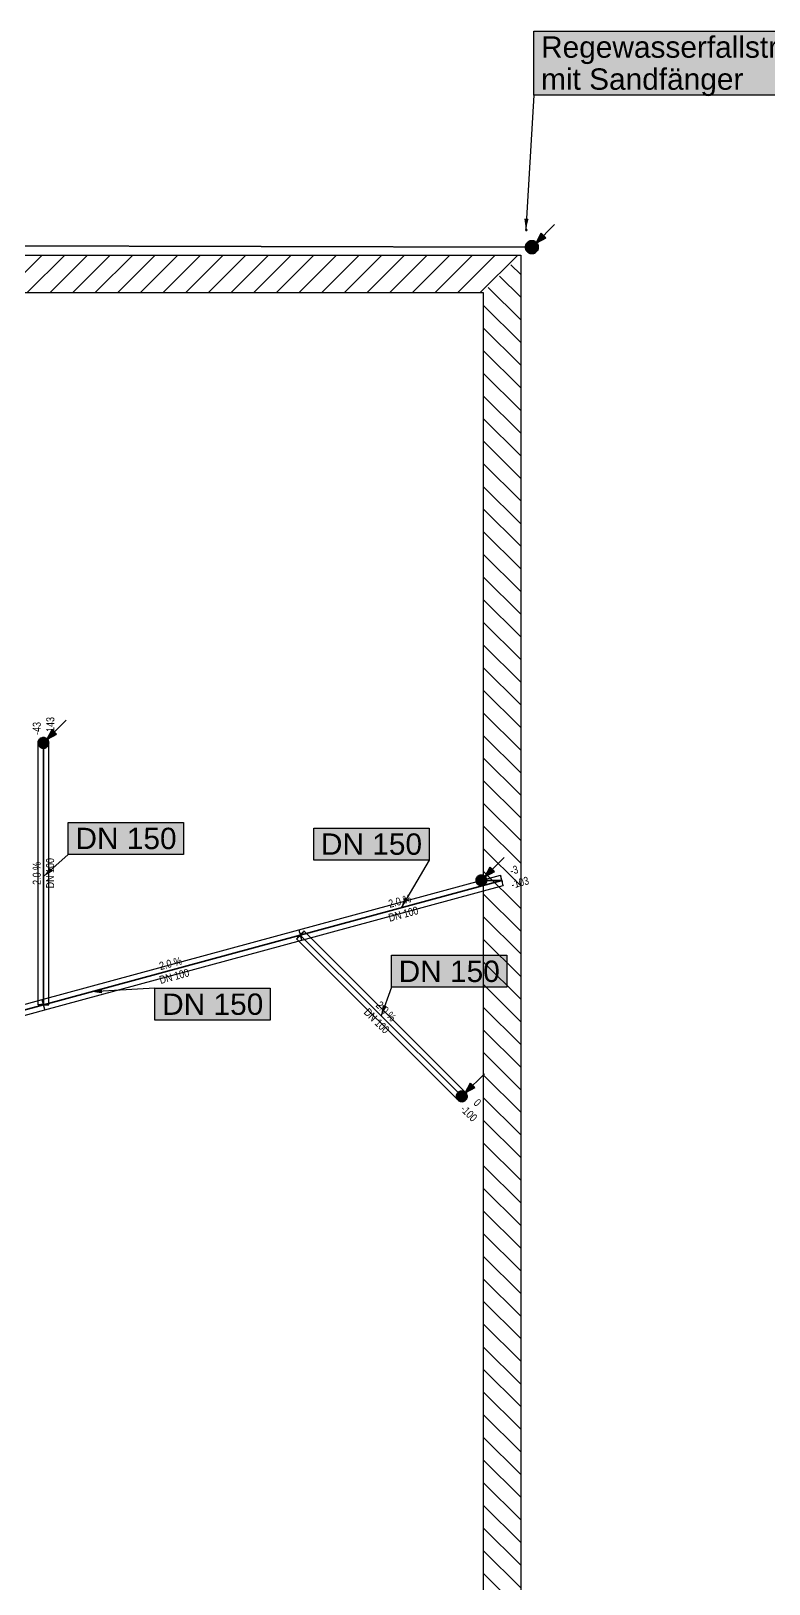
# Model space of a CAD drawing. Extents: x 1 to 1003, y -25 to 594.
# Drawn here: x 707.1 to 776.2, y 222.1 to 367.6 of the extents above; entities that cross this region are included whole.
import ezdxf

# ---------------------------------------------------------------- set-up
doc = ezdxf.new("R2010")
doc.units = 0
doc.layers.get('0').update_dxf_attribs({"lineweight": 25})
doc.layers.add('A_Aussenwand', color=7, linetype='Continuous', lineweight=25)
for name, color, linetype, lineweight, true_color in [('L_Klimageraet', 7, 'Continuous', 35, 0xababab), ('S_Regenwasser', 7, 'Continuous', 35, 0x0080ff), ('S_Schmutzwasser', 7, 'Continuous', 35, 0x808040), ('S_Text', 7, 'Continuous', 25, 0x004c00)]:
    doc.layers.add(name, color=color, linetype=linetype, lineweight=lineweight, true_color=true_color)
doc.styles.get("Standard").update_dxf_attribs({"font": 'arial.ttf'})

# ---------------------------------------------------------------- blocks, each defined once
blk = doc.blocks.new('Fallleitung Abwasser-A01I5XADIE', base_point=(746.98, 267.27))
at = {"color": 0, "lineweight": -2}
for p, q in [((747.84, 268.13), (749.6, 269.89)), ((746.99, 267.84), (746.98, 267.77)), ((746.98, 267.77), (746.99, 267.71)), ((747, 267.9), (746.99, 267.84)), ((747.02, 267.96), (747, 267.9)), ((747.05, 268.02), (747.02, 267.96)), ((747.09, 268.08), (747.05, 268.02)), ((747.13, 268.13), (747.09, 268.08)), ((747.18, 268.17), (747.13, 268.13)), ((747.23, 268.21), (747.18, 268.17)), ((747.29, 268.24), (747.23, 268.21)), ((747.35, 268.26), (747.29, 268.24)), ((747.42, 268.27), (747.35, 268.26)), ((747.48, 268.27), (747.42, 268.27)), ((747.55, 268.27), (747.48, 268.27)), ((747.61, 268.26), (747.55, 268.27)), ((747.67, 268.24), (747.61, 268.26)), ((747.73, 268.21), (747.67, 268.24)), ((747.79, 268.17), (747.73, 268.21)), ((747.84, 268.13), (747.79, 268.17)), ((748.3, 269.01), (747.84, 268.13)), ((748.72, 268.59), (747.84, 268.13)), ((747.88, 268.08), (747.84, 268.13)), ((747.92, 268.02), (747.88, 268.08)), ((747.94, 267.96), (747.92, 268.02)), ((747.97, 267.9), (747.94, 267.96)), ((747.98, 267.84), (747.97, 267.9)), ((747.98, 267.77), (747.98, 267.84)), ((747.98, 267.71), (747.98, 267.77)), ((748.3, 269.01), (748.72, 268.59)), ((746.99, 267.71), (747, 267.64)), ((747, 267.64), (747.02, 267.58)), ((747.02, 267.58), (747.05, 267.52)), ((747.05, 267.52), (747.09, 267.47)), ((747.09, 267.47), (747.13, 267.42)), ((747.13, 267.42), (747.18, 267.38)), ((747.18, 267.38), (747.23, 267.34)), ((747.23, 267.34), (747.29, 267.31)), ((747.29, 267.31), (747.35, 267.29)), ((747.35, 267.29), (747.42, 267.28)), ((747.42, 267.28), (747.48, 267.27)), ((747.48, 267.27), (747.55, 267.28)), ((747.55, 267.28), (747.61, 267.29)), ((747.61, 267.29), (747.67, 267.31)), ((747.67, 267.31), (747.73, 267.34)), ((747.73, 267.34), (747.79, 267.38)), ((747.79, 267.38), (747.84, 267.42)), ((747.84, 267.42), (747.88, 267.47)), ((747.88, 267.47), (747.92, 267.52)), ((747.92, 267.52), (747.94, 267.58)), ((747.94, 267.58), (747.97, 267.64)), ((747.97, 267.64), (747.98, 267.71))]:
    blk.add_line(p, q, dxfattribs=at)
for points in [[(747.98, 267.77), (746.98, 267.77), (747.97, 267.9)], [(746.98, 267.77), (747.97, 267.9), (747, 267.9)], [(747, 267.64), (747.98, 267.77), (746.98, 267.77)], [(747.97, 267.9), (747, 267.9), (747.92, 268.02)], [(747, 267.9), (747.92, 268.02), (747.05, 268.02)], [(747.97, 267.64), (747, 267.64), (747.98, 267.77)], [(747.92, 268.02), (747.05, 268.02), (747.84, 268.13)], [(747.05, 268.02), (747.84, 268.13), (747.13, 268.13)], [(747.84, 268.13), (747.13, 268.13), (747.73, 268.21)], [(747.13, 268.13), (747.73, 268.21), (747.23, 268.21)], [(747.73, 268.21), (747.23, 268.21), (747.61, 268.26)], [(747.23, 268.21), (747.61, 268.26), (747.35, 268.26)], [(747.61, 268.26), (747.35, 268.26), (747.48, 268.27)], [(747.84, 268.13), (748.72, 268.59), (748.08, 268.59)], [(748.72, 268.59), (748.08, 268.59), (748.3, 269.01)], [(747.05, 267.52), (747.97, 267.64), (747, 267.64)], [(747.92, 267.52), (747.05, 267.52), (747.97, 267.64)], [(747.13, 267.42), (747.92, 267.52), (747.05, 267.52)], [(747.84, 267.42), (747.13, 267.42), (747.92, 267.52)], [(747.23, 267.34), (747.84, 267.42), (747.13, 267.42)], [(747.73, 267.34), (747.23, 267.34), (747.84, 267.42)], [(747.35, 267.29), (747.73, 267.34), (747.23, 267.34)], [(747.61, 267.29), (747.35, 267.29), (747.73, 267.34)], [(747.48, 267.27), (747.61, 267.29), (747.35, 267.29)]]:
    blk.add_solid(points, dxfattribs=at)
blk = doc.blocks.new('Fallleitung Abwasser-A01I5XAFIE', base_point=(707.8, 300.39))
at = {"color": 0, "lineweight": -2}
for p, q in [((708.65, 301.24), (710.42, 303.01)), ((707.9, 301.2), (707.87, 301.14)), ((707.95, 301.24), (707.9, 301.2)), ((707.99, 301.29), (707.95, 301.24)), ((708.05, 301.32), (707.99, 301.29)), ((708.11, 301.35), (708.05, 301.32)), ((708.17, 301.37), (708.11, 301.35)), ((708.23, 301.39), (708.17, 301.37)), ((708.3, 301.39), (708.23, 301.39)), ((708.36, 301.39), (708.3, 301.39)), ((708.43, 301.37), (708.36, 301.39)), ((708.49, 301.35), (708.43, 301.37)), ((708.55, 301.32), (708.49, 301.35)), ((708.6, 301.29), (708.55, 301.32)), ((708.65, 301.24), (708.6, 301.29)), ((709.11, 302.13), (708.65, 301.24)), ((709.54, 301.71), (708.65, 301.24)), ((708.7, 301.2), (708.65, 301.24)), ((708.73, 301.14), (708.7, 301.2)), ((709.11, 302.13), (709.54, 301.71)), ((707.82, 301.02), (707.8, 300.96)), ((707.8, 300.96), (707.8, 300.89)), ((707.8, 300.89), (707.8, 300.83)), ((707.8, 300.83), (707.82, 300.76)), ((707.84, 301.08), (707.82, 301.02)), ((707.82, 300.76), (707.84, 300.7)), ((707.87, 301.14), (707.84, 301.08)), ((707.84, 300.7), (707.87, 300.64)), ((707.87, 300.64), (707.9, 300.59)), ((707.9, 300.59), (707.95, 300.54)), ((707.95, 300.54), (707.99, 300.49)), ((707.99, 300.49), (708.05, 300.46)), ((708.05, 300.46), (708.11, 300.43)), ((708.11, 300.43), (708.17, 300.41)), ((708.17, 300.41), (708.23, 300.4)), ((708.23, 300.4), (708.3, 300.39)), ((708.3, 300.39), (708.36, 300.4)), ((708.36, 300.4), (708.43, 300.41)), ((708.43, 300.41), (708.49, 300.43)), ((708.49, 300.43), (708.55, 300.46)), ((708.55, 300.46), (708.6, 300.49)), ((708.6, 300.49), (708.65, 300.54)), ((708.65, 300.54), (708.7, 300.59)), ((708.7, 300.59), (708.73, 300.64)), ((708.76, 301.08), (708.73, 301.14)), ((708.73, 300.64), (708.76, 300.7)), ((708.78, 301.02), (708.76, 301.08)), ((708.76, 300.7), (708.78, 300.76)), ((708.79, 300.96), (708.78, 301.02)), ((708.78, 300.76), (708.79, 300.83)), ((708.8, 300.89), (708.79, 300.96)), ((708.79, 300.83), (708.8, 300.89))]:
    blk.add_line(p, q, dxfattribs=at)
for points in [[(708.73, 301.14), (707.87, 301.14), (708.65, 301.24)], [(707.87, 301.14), (708.65, 301.24), (707.95, 301.24)], [(708.65, 301.24), (707.95, 301.24), (708.55, 301.32)], [(707.95, 301.24), (708.55, 301.32), (708.05, 301.32)], [(708.55, 301.32), (708.05, 301.32), (708.43, 301.37)], [(708.05, 301.32), (708.43, 301.37), (708.17, 301.37)], [(708.43, 301.37), (708.17, 301.37), (708.3, 301.39)], [(708.65, 301.24), (709.54, 301.71), (708.89, 301.71)], [(709.54, 301.71), (708.89, 301.71), (709.11, 302.13)], [(708.8, 300.89), (707.8, 300.89), (708.78, 301.02)], [(707.8, 300.89), (708.78, 301.02), (707.82, 301.02)], [(707.82, 300.76), (708.8, 300.89), (707.8, 300.89)], [(708.78, 301.02), (707.82, 301.02), (708.73, 301.14)], [(707.82, 301.02), (708.73, 301.14), (707.87, 301.14)], [(708.78, 300.76), (707.82, 300.76), (708.8, 300.89)], [(707.87, 300.64), (708.78, 300.76), (707.82, 300.76)], [(708.73, 300.64), (707.87, 300.64), (708.78, 300.76)], [(707.95, 300.54), (708.73, 300.64), (707.87, 300.64)], [(708.65, 300.54), (707.95, 300.54), (708.73, 300.64)], [(708.05, 300.46), (708.65, 300.54), (707.95, 300.54)], [(708.55, 300.46), (708.05, 300.46), (708.65, 300.54)], [(708.17, 300.41), (708.55, 300.46), (708.05, 300.46)], [(708.43, 300.41), (708.17, 300.41), (708.55, 300.46)], [(708.3, 300.39), (708.43, 300.41), (708.17, 300.41)]]:
    blk.add_solid(points, dxfattribs=at)
blk = doc.blocks.new('Fallleitung Abwasser-A01I5XAJIE', base_point=(748.82, 287.51))
at = {"color": 0, "lineweight": -2}
for p, q in [((749.67, 288.37), (751.44, 290.14)), ((748.83, 288.14), (748.82, 288.08)), ((748.85, 288.21), (748.83, 288.14)), ((748.88, 288.26), (748.85, 288.21)), ((748.92, 288.32), (748.88, 288.26)), ((748.96, 288.37), (748.92, 288.32)), ((749.01, 288.41), (748.96, 288.37)), ((749.07, 288.45), (749.01, 288.41)), ((749.12, 288.48), (749.07, 288.45)), ((749.19, 288.5), (749.12, 288.48)), ((749.25, 288.51), (749.19, 288.5)), ((749.32, 288.51), (749.25, 288.51)), ((749.38, 288.51), (749.32, 288.51)), ((749.45, 288.5), (749.38, 288.51)), ((749.51, 288.48), (749.45, 288.5)), ((749.57, 288.45), (749.51, 288.48)), ((749.62, 288.41), (749.57, 288.45)), ((749.67, 288.37), (749.62, 288.41)), ((750.13, 289.25), (749.67, 288.37)), ((750.56, 288.83), (749.67, 288.37)), ((749.71, 288.32), (749.67, 288.37)), ((749.75, 288.26), (749.71, 288.32)), ((749.78, 288.21), (749.75, 288.26)), ((749.8, 288.14), (749.78, 288.21)), ((749.81, 288.08), (749.8, 288.14)), ((750.13, 289.25), (750.56, 288.83)), ((748.82, 288.08), (748.82, 288.01)), ((748.82, 288.01), (748.82, 287.95)), ((748.82, 287.95), (748.83, 287.88)), ((748.83, 287.88), (748.85, 287.82)), ((748.85, 287.82), (748.88, 287.76)), ((748.88, 287.76), (748.92, 287.71)), ((748.92, 287.71), (748.96, 287.66)), ((748.96, 287.66), (749.01, 287.62)), ((749.01, 287.62), (749.07, 287.58)), ((749.07, 287.58), (749.12, 287.55)), ((749.12, 287.55), (749.19, 287.53)), ((749.19, 287.53), (749.25, 287.52)), ((749.25, 287.52), (749.32, 287.51)), ((749.32, 287.51), (749.38, 287.52)), ((749.38, 287.52), (749.45, 287.53)), ((749.45, 287.53), (749.51, 287.55)), ((749.51, 287.55), (749.57, 287.58)), ((749.57, 287.58), (749.62, 287.62)), ((749.62, 287.62), (749.67, 287.66)), ((749.67, 287.66), (749.71, 287.71)), ((749.71, 287.71), (749.75, 287.76)), ((749.75, 287.76), (749.78, 287.82)), ((749.78, 287.82), (749.8, 287.88)), ((749.8, 287.88), (749.81, 287.95)), ((749.82, 288.01), (749.81, 288.08)), ((749.81, 287.95), (749.82, 288.01))]:
    blk.add_line(p, q, dxfattribs=at)
for points in [[(749.82, 288.01), (748.82, 288.01), (749.8, 288.14)], [(748.82, 288.01), (749.8, 288.14), (748.83, 288.14)], [(749.8, 288.14), (748.83, 288.14), (749.75, 288.26)], [(748.83, 288.14), (749.75, 288.26), (748.88, 288.26)], [(749.75, 288.26), (748.88, 288.26), (749.67, 288.37)], [(748.88, 288.26), (749.67, 288.37), (748.96, 288.37)], [(749.67, 288.37), (748.96, 288.37), (749.57, 288.45)], [(748.96, 288.37), (749.57, 288.45), (749.07, 288.45)], [(749.57, 288.45), (749.07, 288.45), (749.45, 288.5)], [(749.07, 288.45), (749.45, 288.5), (749.19, 288.5)], [(749.45, 288.5), (749.19, 288.5), (749.32, 288.51)], [(749.67, 288.37), (750.56, 288.83), (749.91, 288.83)], [(750.56, 288.83), (749.91, 288.83), (750.13, 289.25)], [(748.83, 287.88), (749.82, 288.01), (748.82, 288.01)], [(749.8, 287.88), (748.83, 287.88), (749.82, 288.01)], [(748.88, 287.76), (749.8, 287.88), (748.83, 287.88)], [(749.75, 287.76), (748.88, 287.76), (749.8, 287.88)], [(748.96, 287.66), (749.75, 287.76), (748.88, 287.76)], [(749.67, 287.66), (748.96, 287.66), (749.75, 287.76)], [(749.07, 287.58), (749.67, 287.66), (748.96, 287.66)], [(749.57, 287.58), (749.07, 287.58), (749.67, 287.66)], [(749.19, 287.53), (749.57, 287.58), (749.07, 287.58)], [(749.45, 287.53), (749.19, 287.53), (749.57, 287.58)], [(749.32, 287.51), (749.45, 287.53), (749.19, 287.53)]]:
    blk.add_solid(points, dxfattribs=at)
blk = doc.blocks.new('Wand-A01I5XALIE', base_point=(613, 343.1))
at = {"color": 0, "linetype": 'ByBlock', "lineweight": -2, "ltscale": 0.25}
for p, q in [((613, 346.6), (753, 346.6)), ((616.5, 343.1), (749.5, 343.1))]:
    blk.add_line(p, q, dxfattribs=at)
at = {"color": 0, "lineweight": -2}
for p, q in [((613.92, 345.68), (614.84, 346.6)), ((614.98, 344.62), (616.96, 346.6)), ((616.04, 343.56), (619.08, 346.6)), ((617.7, 343.1), (621.2, 346.6)), ((619.82, 343.1), (623.32, 346.6)), ((621.94, 343.1), (625.44, 346.6)), ((624.06, 343.1), (627.56, 346.6)), ((626.18, 343.1), (629.68, 346.6)), ((628.31, 343.1), (631.81, 346.6)), ((630.43, 343.1), (633.93, 346.6)), ((632.55, 343.1), (636.05, 346.6)), ((634.67, 343.1), (638.17, 346.6)), ((636.79, 343.1), (640.29, 346.6)), ((638.91, 343.1), (642.41, 346.6)), ((641.03, 343.1), (644.53, 346.6)), ((643.16, 343.1), (646.66, 346.6)), ((645.28, 343.1), (648.78, 346.6)), ((647.4, 343.1), (650.9, 346.6)), ((649.52, 343.1), (653.02, 346.6)), ((651.64, 343.1), (655.14, 346.6)), ((653.76, 343.1), (657.26, 346.6)), ((655.88, 343.1), (659.38, 346.6)), ((658, 343.1), (661.5, 346.6)), ((660.13, 343.1), (663.63, 346.6)), ((662.25, 343.1), (665.75, 346.6)), ((664.37, 343.1), (667.87, 346.6)), ((666.49, 343.1), (669.99, 346.6)), ((668.61, 343.1), (672.11, 346.6)), ((670.73, 343.1), (674.23, 346.6)), ((672.85, 343.1), (676.35, 346.6)), ((674.97, 343.1), (678.47, 346.6)), ((677.1, 343.1), (680.6, 346.6)), ((679.22, 343.1), (682.72, 346.6)), ((681.34, 343.1), (684.84, 346.6)), ((683.46, 343.1), (686.96, 346.6)), ((685.58, 343.1), (689.08, 346.6)), ((687.7, 343.1), (691.2, 346.6)), ((689.82, 343.1), (693.32, 346.6)), ((691.95, 343.1), (695.45, 346.6)), ((694.07, 343.1), (697.57, 346.6)), ((696.19, 343.1), (699.69, 346.6)), ((698.31, 343.1), (701.81, 346.6)), ((700.43, 343.1), (703.93, 346.6)), ((702.55, 343.1), (706.05, 346.6)), ((704.67, 343.1), (708.17, 346.6)), ((706.79, 343.1), (710.29, 346.6)), ((708.92, 343.1), (712.42, 346.6)), ((711.04, 343.1), (714.54, 346.6)), ((713.16, 343.1), (716.66, 346.6)), ((715.28, 343.1), (718.78, 346.6)), ((717.4, 343.1), (720.9, 346.6)), ((719.52, 343.1), (723.02, 346.6)), ((721.64, 343.1), (725.14, 346.6)), ((723.77, 343.1), (727.27, 346.6)), ((725.89, 343.1), (729.39, 346.6)), ((728.01, 343.1), (731.51, 346.6)), ((730.13, 343.1), (733.63, 346.6)), ((732.25, 343.1), (735.75, 346.6)), ((734.37, 343.1), (737.87, 346.6)), ((736.49, 343.1), (739.99, 346.6)), ((738.61, 343.1), (742.11, 346.6)), ((740.74, 343.1), (744.24, 346.6)), ((742.86, 343.1), (746.36, 346.6)), ((744.98, 343.1), (748.48, 346.6)), ((747.1, 343.1), (750.6, 346.6)), ((749.22, 343.1), (752.72, 346.6))]:
    blk.add_line(p, q, dxfattribs=at)
blk = doc.blocks.new('Wand-A01I5XARIE', base_point=(749.5, 166.57))
at = {"color": 0, "linetype": 'ByBlock', "lineweight": -2, "ltscale": 0.25}
for p, q in [((753, 346.6), (753, 166.57)), ((749.5, 343.1), (749.5, 170.07))]:
    blk.add_line(p, q, dxfattribs=at)
at = {"color": 0, "lineweight": -2}
for p, q in [((752.08, 345.68), (753, 344.77)), ((749.96, 343.56), (753, 340.53)), ((751.02, 344.62), (753, 342.65)), ((749.5, 341.91), (753, 338.41)), ((749.5, 339.78), (753, 336.28)), ((749.5, 337.66), (753, 334.16)), ((749.5, 335.54), (753, 332.04)), ((749.5, 333.42), (753, 329.92)), ((749.5, 331.3), (753, 327.8)), ((749.5, 329.18), (753, 325.68)), ((749.5, 327.06), (753, 323.56)), ((749.5, 324.93), (753, 321.43)), ((749.5, 322.81), (753, 319.31)), ((749.5, 320.69), (753, 317.19)), ((749.5, 318.57), (753, 315.07)), ((749.5, 316.45), (753, 312.95)), ((749.5, 314.33), (753, 310.83)), ((749.5, 312.21), (753, 308.71)), ((749.5, 310.09), (753, 306.59)), ((749.5, 307.96), (753, 304.46)), ((749.5, 305.84), (753, 302.34)), ((749.5, 303.72), (753, 300.22)), ((749.5, 301.6), (753, 298.1)), ((749.5, 299.48), (753, 295.98)), ((749.5, 297.36), (753, 293.86)), ((749.5, 295.24), (753, 291.74)), ((749.5, 293.12), (753, 289.62)), ((749.5, 290.99), (753, 287.49)), ((749.5, 288.87), (753, 285.37)), ((749.5, 286.75), (753, 283.25)), ((749.5, 284.63), (753, 281.13)), ((749.5, 282.51), (753, 279.01)), ((749.5, 280.39), (753, 276.89)), ((749.5, 278.27), (753, 274.77)), ((749.5, 276.14), (753, 272.64)), ((749.5, 274.02), (753, 270.52)), ((749.5, 271.9), (753, 268.4)), ((749.5, 269.78), (753, 266.28)), ((749.5, 267.66), (753, 264.16)), ((749.5, 265.54), (753, 262.04)), ((749.5, 263.42), (753, 259.92)), ((749.5, 261.3), (753, 257.8)), ((749.5, 259.17), (753, 255.67)), ((749.5, 257.05), (753, 253.55)), ((749.5, 254.93), (753, 251.43)), ((749.5, 252.81), (753, 249.31)), ((749.5, 250.69), (753, 247.19)), ((749.5, 248.57), (753, 245.07)), ((749.5, 246.45), (753, 242.95)), ((749.5, 244.32), (753, 240.82)), ((749.5, 242.2), (753, 238.7)), ((749.5, 240.08), (753, 236.58)), ((749.5, 237.96), (753, 234.46)), ((749.5, 235.84), (753, 232.34)), ((749.5, 233.72), (753, 230.22)), ((749.5, 231.6), (753, 228.1)), ((749.5, 229.48), (753, 225.98)), ((749.5, 227.35), (753, 223.85)), ((749.5, 225.23), (753, 221.73)), ((749.5, 223.11), (753, 219.61))]:
    blk.add_line(p, q, dxfattribs=at)
blk = doc.blocks.new('Fallleitung Abwasser-A01I5XATIE', base_point=(753.45, 346.74))
at = {"color": 0, "lineweight": -2}
for p, q in [((754.47, 347.76), (756.17, 349.46)), ((753.62, 347.76), (753.57, 347.71)), ((753.68, 347.82), (753.62, 347.76)), ((753.75, 347.86), (753.68, 347.82)), ((753.82, 347.89), (753.75, 347.86)), ((753.89, 347.92), (753.82, 347.89)), ((753.97, 347.94), (753.89, 347.92)), ((754.05, 347.94), (753.97, 347.94)), ((754.13, 347.94), (754.05, 347.94)), ((754.2, 347.92), (754.13, 347.94)), ((754.28, 347.89), (754.2, 347.92)), ((754.35, 347.86), (754.28, 347.89)), ((754.41, 347.82), (754.35, 347.86)), ((754.47, 347.76), (754.41, 347.82)), ((754.93, 348.65), (754.47, 347.76)), ((755.36, 348.23), (754.47, 347.76)), ((754.52, 347.71), (754.47, 347.76)), ((754.93, 348.65), (755.36, 348.23)), ((753.47, 347.5), (753.45, 347.42)), ((753.45, 347.42), (753.45, 347.34)), ((753.45, 347.34), (753.45, 347.26)), ((753.45, 347.26), (753.47, 347.19)), ((753.49, 347.57), (753.47, 347.5)), ((753.47, 347.19), (753.49, 347.11)), ((753.53, 347.64), (753.49, 347.57)), ((753.49, 347.11), (753.53, 347.04)), ((753.57, 347.71), (753.53, 347.64)), ((753.53, 347.04), (753.57, 346.98)), ((753.57, 346.98), (753.62, 346.92)), ((753.62, 346.92), (753.68, 346.86)), ((753.68, 346.86), (753.75, 346.82)), ((753.75, 346.82), (753.82, 346.79)), ((753.82, 346.79), (753.89, 346.76)), ((753.89, 346.76), (753.97, 346.75)), ((753.97, 346.75), (754.05, 346.74)), ((754.05, 346.74), (754.13, 346.75)), ((754.13, 346.75), (754.2, 346.76)), ((754.2, 346.76), (754.28, 346.79)), ((754.28, 346.79), (754.35, 346.82)), ((754.35, 346.82), (754.41, 346.86)), ((754.41, 346.86), (754.47, 346.92)), ((754.47, 346.92), (754.52, 346.98)), ((754.57, 347.64), (754.52, 347.71)), ((754.52, 346.98), (754.57, 347.04)), ((754.6, 347.57), (754.57, 347.64)), ((754.57, 347.04), (754.6, 347.11)), ((754.63, 347.5), (754.6, 347.57)), ((754.6, 347.11), (754.63, 347.19)), ((754.64, 347.42), (754.63, 347.5)), ((754.63, 347.19), (754.64, 347.26)), ((754.65, 347.34), (754.64, 347.42)), ((754.64, 347.26), (754.65, 347.34))]:
    blk.add_line(p, q, dxfattribs=at)
for points in [[(754.57, 347.64), (753.53, 347.64), (754.47, 347.76)], [(753.53, 347.64), (754.47, 347.76), (753.62, 347.76)], [(754.47, 347.76), (753.62, 347.76), (754.35, 347.86)], [(753.62, 347.76), (754.35, 347.86), (753.75, 347.86)], [(754.35, 347.86), (753.75, 347.86), (754.2, 347.92)], [(753.75, 347.86), (754.2, 347.92), (753.89, 347.92)], [(754.2, 347.92), (753.89, 347.92), (754.05, 347.94)], [(754.47, 347.76), (755.36, 348.23), (754.71, 348.23)], [(755.36, 348.23), (754.71, 348.23), (754.93, 348.65)], [(754.65, 347.34), (753.45, 347.34), (754.63, 347.5)], [(753.45, 347.34), (754.63, 347.5), (753.47, 347.5)], [(753.47, 347.19), (754.65, 347.34), (753.45, 347.34)], [(754.63, 347.5), (753.47, 347.5), (754.57, 347.64)], [(753.47, 347.5), (754.57, 347.64), (753.53, 347.64)], [(754.63, 347.19), (753.47, 347.19), (754.65, 347.34)], [(753.53, 347.04), (754.63, 347.19), (753.47, 347.19)], [(754.57, 347.04), (753.53, 347.04), (754.63, 347.19)], [(753.62, 346.92), (754.57, 347.04), (753.53, 347.04)], [(754.47, 346.92), (753.62, 346.92), (754.57, 347.04)], [(753.75, 346.82), (754.47, 346.92), (753.62, 346.92)], [(754.35, 346.82), (753.75, 346.82), (754.47, 346.92)], [(753.89, 346.76), (754.35, 346.82), (753.75, 346.82)], [(754.2, 346.76), (753.89, 346.76), (754.35, 346.82)], [(754.05, 346.74), (754.2, 346.76), (753.89, 346.76)]]:
    blk.add_solid(points, dxfattribs=at)
blk = doc.blocks.new('Abwasserleitung-A01I5XB7IE', base_point=(612.91, 347.34))
at = {"color": 0, "linetype": 'ByBlock', "lineweight": -2, "ltscale": 0.35}
blk.add_line((753.45, 347.34), (612.91, 347.71), dxfattribs=at)
blk = doc.blocks.new('Abwasserleitung-A01I5XBHIE', base_point=(732.36, 268.13))
at = {"color": 0, "linetype": 'ByBlock', "lineweight": -2, "ltscale": 0.35}
blk.add_line((747.13, 268.13), (732.36, 282.89), dxfattribs=at)
blk = doc.blocks.new('Bauteilbeschriftung-A01I5XBJIE', base_point=(739.92, 275.33))
at = {"color": 0, "lineweight": -2}
for p, q in [((740.9, 280.99), (751.69, 280.99)), ((740.9, 277.99), (740.9, 280.99)), ((751.69, 280.99), (751.69, 277.99)), ((751.69, 277.99), (740.9, 277.99))]:
    blk.add_line(p, q, dxfattribs=at)
at = {"color": 0, "linetype": 'ByBlock', "lineweight": -2, "ltscale": 0.25}
blk.add_line((740.9, 277.99), (739.92, 275.33), dxfattribs=at)
at = {"color": 7, "linetype": 'ByBlock', "lineweight": -2, "ltscale": 0.25, "true_color": 0xffffff}
for points in [[(740.9, 277.99), (751.69, 277.99), (740.9, 280.99)], [(751.69, 277.99), (740.9, 280.99), (751.69, 280.99)]]:
    blk.add_solid(points, dxfattribs=at)
at = {"color": 0, "linetype": 'ByBlock', "lineweight": -2, "ltscale": 0.25}
for points in [[(739.92, 275.33), (740.46, 276.2), (740.06, 276.2)], [(740.46, 276.2), (740.06, 276.2), (740.08, 276.34)]]:
    blk.add_solid(points, dxfattribs=at)
at = {"color": 0, "linetype": 'ByBlock', "lineweight": -2, "ltscale": 0.25, "insert": (741.57, 280.49), "char_height": 2, "attachment_point": 1}
blk.add_mtext('{\\fArial;DN 150}', dxfattribs=at)
blk = doc.blocks.new('Abwasserleitung-A01I5XBLIE', base_point=(732.36, 282.89))
at = {"color": 0, "linetype": 'ByBlock', "lineweight": -2, "ltscale": 0.35}
for p, q in [((732.36, 282.89), (751.23, 288.01)), ((751.23, 288.01), (749.82, 288.01))]:
    blk.add_line(p, q, dxfattribs=at)
blk = doc.blocks.new('Bauteilbeschriftung-A01I5XBNIE', base_point=(733.63, 285.45))
at = {"color": 0, "lineweight": -2}
for p, q in [((733.63, 292.91), (744.42, 292.91)), ((733.63, 289.91), (733.63, 292.91)), ((744.42, 292.91), (744.42, 289.91)), ((744.42, 289.91), (733.63, 289.91))]:
    blk.add_line(p, q, dxfattribs=at)
at = {"color": 0, "linetype": 'ByBlock', "lineweight": -2, "ltscale": 0.25}
blk.add_line((744.42, 289.91), (741.8, 285.45), dxfattribs=at)
at = {"color": 7, "linetype": 'ByBlock', "lineweight": -2, "ltscale": 0.25, "true_color": 0xffffff}
for points in [[(733.63, 289.91), (744.42, 289.91), (733.63, 292.91)], [(744.42, 289.91), (733.63, 292.91), (744.42, 292.91)]]:
    blk.add_solid(points, dxfattribs=at)
at = {"color": 0, "linetype": 'ByBlock', "lineweight": -2, "ltscale": 0.25}
for points in [[(741.8, 285.45), (742.47, 286.21), (742.06, 286.21)], [(742.47, 286.21), (742.06, 286.21), (742.13, 286.42)]]:
    blk.add_solid(points, dxfattribs=at)
at = {"color": 0, "linetype": 'ByBlock', "lineweight": -2, "ltscale": 0.25, "insert": (734.29, 292.41), "char_height": 2, "attachment_point": 1}
blk.add_mtext('{\\fArial;DN 150}', dxfattribs=at)
blk = doc.blocks.new('Distributor Abwasserleitung-A01I5XBPIE', base_point=(731.95, 282.49))
at = {"color": 0, "lineweight": 13}
blk.add_line((732.36, 282.89), (732.36, 282.89), dxfattribs=at)
blk = doc.blocks.new('Abwasserleitung-A01I5XC5IE', base_point=(708.3, 276.36))
at = {"color": 0, "linetype": 'ByBlock', "lineweight": -2, "ltscale": 0.35}
blk.add_line((708.3, 300.39), (708.3, 276.36), dxfattribs=at)
blk = doc.blocks.new('Bauteilbeschriftung-A01I5XC7IE', base_point=(708.3, 288.36))
at = {"color": 0, "lineweight": -2}
for p, q in [((710.63, 293.44), (721.42, 293.44)), ((710.63, 290.44), (710.63, 293.44)), ((721.42, 293.44), (721.42, 290.44)), ((721.42, 290.44), (710.63, 290.44))]:
    blk.add_line(p, q, dxfattribs=at)
at = {"color": 0, "linetype": 'ByBlock', "lineweight": -2, "ltscale": 0.25}
blk.add_line((710.63, 290.44), (708.3, 288.36), dxfattribs=at)
at = {"color": 7, "linetype": 'ByBlock', "lineweight": -2, "ltscale": 0.25, "true_color": 0xffffff}
for points in [[(710.63, 290.44), (721.42, 290.44), (710.63, 293.44)], [(721.42, 290.44), (710.63, 293.44), (721.42, 293.44)]]:
    blk.add_solid(points, dxfattribs=at)
at = {"color": 0, "linetype": 'ByBlock', "lineweight": -2, "ltscale": 0.25}
for points in [[(708.3, 288.36), (709.18, 288.88), (708.69, 288.88)], [(709.18, 288.88), (708.69, 288.88), (708.91, 289.18)]]:
    blk.add_solid(points, dxfattribs=at)
at = {"color": 0, "linetype": 'ByBlock', "lineweight": -2, "ltscale": 0.25, "insert": (711.3, 292.94), "char_height": 2, "attachment_point": 1}
blk.add_mtext('{\\fArial;DN 150}', dxfattribs=at)
blk = doc.blocks.new('Abwasserleitung-A01I5XD9IE', base_point=(680.37, 268.77))
at = {"color": 0, "linetype": 'ByBlock', "lineweight": -2, "ltscale": 0.35}
blk.add_line((680.37, 268.77), (708.3, 276.36), dxfattribs=at)
blk = doc.blocks.new('Abwasserleitung-A01I5XDBIE', base_point=(708.3, 276.36))
at = {"color": 0, "linetype": 'ByBlock', "lineweight": -2, "ltscale": 0.35}
blk.add_line((708.3, 276.36), (732.36, 282.89), dxfattribs=at)
blk = doc.blocks.new('Bauteilbeschriftung-A01I5XDDIE', base_point=(712.8, 274.91))
at = {"color": 0, "linetype": 'ByBlock', "lineweight": -2, "ltscale": 0.25}
blk.add_line((718.75, 277.91), (712.8, 277.58), dxfattribs=at)
at = {"color": 0, "lineweight": -2}
for p, q in [((718.75, 277.91), (729.54, 277.91)), ((718.75, 274.91), (718.75, 277.91)), ((729.54, 277.91), (729.54, 274.91)), ((729.54, 274.91), (718.75, 274.91))]:
    blk.add_line(p, q, dxfattribs=at)
at = {"color": 0, "linetype": 'ByBlock', "lineweight": -2, "ltscale": 0.25}
for points in [[(713.8, 277.58), (712.8, 277.58), (713.78, 277.83)], [(713.8, 277.43), (713.8, 277.58), (712.8, 277.58)]]:
    blk.add_solid(points, dxfattribs=at)
at = {"color": 7, "linetype": 'ByBlock', "lineweight": -2, "ltscale": 0.25, "true_color": 0xffffff}
for points in [[(718.75, 274.91), (729.54, 274.91), (718.75, 277.91)], [(729.54, 274.91), (718.75, 277.91), (729.54, 277.91)]]:
    blk.add_solid(points, dxfattribs=at)
at = {"color": 0, "linetype": 'ByBlock', "lineweight": -2, "ltscale": 0.25, "insert": (719.42, 277.41), "char_height": 2, "attachment_point": 1}
blk.add_mtext('{\\fArial;DN 150}', dxfattribs=at)
blk = doc.blocks.new('Distributor Abwasserleitung-A01I5XDFIE', base_point=(707.89, 276.08))
at = {"color": 0, "lineweight": 13}
blk.add_line((708.3, 276.36), (708.3, 276.36), dxfattribs=at)
blk = doc.blocks.new('Abwasser Schnellansicht-A01I5XDHIE', base_point=(545.02, 224.22))
at = {"color": 0, "linetype": 'ByBlock', "lineweight": -2, "ltscale": 0.25}
for p, q in [((707.82, 300.89), (707.8, 300.89)), ((707.8, 300.89), (707.82, 300.89)), ((707.8, 276.36), (707.8, 300.89)), ((707.87, 300.9), (707.82, 300.89)), ((707.82, 300.89), (707.87, 300.89)), ((707.95, 300.9), (707.87, 300.9)), ((707.87, 300.89), (707.95, 300.88)), ((708.05, 300.9), (707.95, 300.9)), ((707.95, 300.88), (708.05, 300.88)), ((708.17, 300.9), (708.05, 300.9)), ((708.05, 300.88), (708.17, 300.88)), ((708.3, 300.9), (708.17, 300.9)), ((708.17, 300.88), (708.3, 300.88)), ((708.43, 300.9), (708.3, 300.9)), ((708.3, 300.88), (708.43, 300.88)), ((708.55, 300.9), (708.43, 300.9)), ((708.43, 300.88), (708.55, 300.88)), ((708.65, 300.9), (708.55, 300.9)), ((708.55, 300.88), (708.65, 300.88)), ((708.73, 300.9), (708.65, 300.9)), ((708.65, 300.88), (708.73, 300.89)), ((708.78, 300.89), (708.73, 300.9)), ((708.73, 300.89), (708.78, 300.89)), ((708.8, 300.89), (708.78, 300.89)), ((708.78, 300.89), (708.8, 300.89)), ((708.8, 276.36), (708.8, 300.89)), ((732.23, 283.37), (751.1, 288.5)), ((751.1, 288.48), (751.1, 288.5)), ((751.1, 288.5), (751.1, 288.48)), ((751.12, 288.43), (751.1, 288.48)), ((751.1, 288.48), (751.11, 288.43)), ((751.11, 288.43), (751.13, 288.35)), ((751.14, 288.36), (751.12, 288.43)), ((751.13, 288.35), (751.15, 288.25)), ((751.17, 288.26), (751.14, 288.36)), ((751.15, 288.25), (751.18, 288.14)), ((751.2, 288.14), (751.17, 288.26)), ((751.18, 288.14), (751.22, 288.01)), ((751.24, 288.02), (751.2, 288.14)), ((732.49, 282.41), (751.36, 287.53)), ((751.22, 288.01), (751.25, 287.89)), ((751.27, 287.89), (751.24, 288.02)), ((751.25, 287.89), (751.28, 287.77)), ((751.3, 287.78), (751.27, 287.89)), ((751.28, 287.77), (751.31, 287.67)), ((751.33, 287.67), (751.3, 287.78)), ((751.31, 287.67), (751.34, 287.59)), ((751.34, 287.6), (751.33, 287.67)), ((751.36, 287.55), (751.34, 287.6)), ((751.34, 287.59), (751.35, 287.55)), ((751.35, 287.55), (751.36, 287.53)), ((751.36, 287.53), (751.36, 287.55)), ((708.17, 276.84), (732.23, 283.37)), ((708.43, 275.87), (732.49, 282.41)), ((732.01, 282.54), (732.02, 282.55)), ((732.02, 282.55), (732.01, 282.54)), ((732.01, 282.54), (747.13, 267.42)), ((732.05, 282.59), (732.02, 282.55)), ((732.02, 282.55), (732.06, 282.58)), ((732.11, 282.65), (732.05, 282.59)), ((732.06, 282.58), (732.12, 282.64)), ((732.18, 282.72), (732.11, 282.65)), ((732.12, 282.64), (732.19, 282.71)), ((732.27, 282.81), (732.18, 282.72)), ((732.19, 282.71), (732.28, 282.79)), ((732.24, 283.36), (732.23, 283.37)), ((732.23, 283.37), (732.23, 283.36)), ((732.24, 283.36), (732.23, 283.37)), ((732.23, 283.37), (732.23, 283.36)), ((732.23, 283.36), (732.25, 283.31)), ((732.23, 283.36), (732.25, 283.31)), ((732.26, 283.31), (732.24, 283.36)), ((732.26, 283.31), (732.24, 283.36)), ((732.25, 283.31), (732.26, 283.23)), ((732.25, 283.31), (732.26, 283.23)), ((732.28, 283.24), (732.26, 283.31)), ((732.28, 283.24), (732.26, 283.31)), ((732.26, 283.23), (732.29, 283.13)), ((732.26, 283.23), (732.29, 283.13)), ((732.36, 282.9), (732.27, 282.81)), ((732.31, 283.14), (732.28, 283.24)), ((732.31, 283.14), (732.28, 283.24)), ((732.28, 282.79), (732.37, 282.88)), ((732.29, 283.13), (732.32, 283.01)), ((732.29, 283.13), (732.32, 283.01)), ((732.34, 283.02), (732.31, 283.14)), ((732.34, 283.02), (732.31, 283.14)), ((732.32, 283.01), (732.35, 282.89)), ((732.32, 283.01), (732.35, 282.89)), ((732.37, 282.89), (732.34, 283.02)), ((732.37, 282.89), (732.34, 283.02)), ((732.35, 282.89), (732.39, 282.76)), ((732.35, 282.89), (732.39, 282.76)), ((732.45, 282.99), (732.36, 282.9)), ((732.37, 282.88), (732.46, 282.98)), ((732.41, 282.77), (732.37, 282.89)), ((732.41, 282.77), (732.37, 282.89)), ((732.39, 282.76), (732.42, 282.65)), ((732.39, 282.76), (732.42, 282.65)), ((732.44, 282.65), (732.41, 282.77)), ((732.44, 282.65), (732.41, 282.77)), ((732.42, 282.65), (732.45, 282.55)), ((732.42, 282.65), (732.45, 282.55)), ((732.46, 282.55), (732.44, 282.65)), ((732.46, 282.55), (732.44, 282.65)), ((732.53, 283.07), (732.45, 282.99)), ((732.45, 282.55), (732.47, 282.47)), ((732.45, 282.55), (732.47, 282.47)), ((732.46, 282.98), (732.55, 283.06)), ((732.48, 282.48), (732.46, 282.55)), ((732.48, 282.48), (732.46, 282.55)), ((732.47, 282.47), (732.49, 282.43)), ((732.47, 282.47), (732.49, 282.43)), ((732.49, 282.43), (732.48, 282.48)), ((732.49, 282.43), (732.48, 282.48)), ((732.49, 282.41), (732.49, 282.43)), ((732.49, 282.43), (732.49, 282.41)), ((732.49, 282.41), (732.49, 282.43)), ((732.49, 282.43), (732.49, 282.41)), ((732.61, 283.15), (732.53, 283.07)), ((732.55, 283.06), (732.62, 283.14)), ((732.67, 283.2), (732.61, 283.15)), ((732.62, 283.14), (732.67, 283.19)), ((732.7, 283.24), (732.67, 283.2)), ((732.67, 283.19), (732.71, 283.23)), ((732.72, 283.25), (732.7, 283.24)), ((732.71, 283.23), (732.72, 283.25)), ((732.72, 283.25), (747.84, 268.13)), ((680.24, 269.26), (708.17, 276.84)), ((708.17, 276.82), (708.17, 276.84)), ((708.17, 276.84), (708.17, 276.82)), ((708.17, 276.82), (708.17, 276.84)), ((708.17, 276.84), (708.17, 276.82)), ((708.19, 276.78), (708.17, 276.82)), ((708.17, 276.82), (708.18, 276.77)), ((708.19, 276.78), (708.17, 276.82)), ((708.17, 276.82), (708.18, 276.77)), ((708.18, 276.77), (708.2, 276.7)), ((708.18, 276.77), (708.2, 276.7)), ((708.21, 276.7), (708.19, 276.78)), ((708.21, 276.7), (708.19, 276.78)), ((708.2, 276.7), (708.22, 276.6)), ((708.2, 276.7), (708.22, 276.6)), ((708.24, 276.6), (708.21, 276.7)), ((708.24, 276.6), (708.21, 276.7)), ((708.22, 276.6), (708.26, 276.48)), ((708.22, 276.6), (708.26, 276.48)), ((708.27, 276.48), (708.24, 276.6)), ((708.27, 276.48), (708.24, 276.6)), ((708.26, 276.48), (708.29, 276.35)), ((708.26, 276.48), (708.29, 276.35)), ((708.31, 276.36), (708.27, 276.48)), ((708.31, 276.36), (708.27, 276.48)), ((680.51, 268.29), (708.43, 275.87)), ((707.82, 276.36), (707.8, 276.36)), ((707.8, 276.36), (707.82, 276.35)), ((707.87, 276.36), (707.82, 276.36)), ((707.82, 276.35), (707.87, 276.35)), ((707.95, 276.36), (707.87, 276.36)), ((707.87, 276.35), (707.95, 276.35)), ((708.05, 276.37), (707.95, 276.36)), ((707.95, 276.35), (708.05, 276.35)), ((708.17, 276.37), (708.05, 276.37)), ((708.05, 276.35), (708.17, 276.35)), ((708.3, 276.37), (708.17, 276.37)), ((708.17, 276.35), (708.3, 276.35)), ((708.29, 276.35), (708.32, 276.23)), ((708.29, 276.35), (708.32, 276.23)), ((708.43, 276.37), (708.3, 276.37)), ((708.3, 276.35), (708.43, 276.35)), ((708.34, 276.23), (708.31, 276.36)), ((708.34, 276.23), (708.31, 276.36)), ((708.32, 276.23), (708.36, 276.11)), ((708.32, 276.23), (708.36, 276.11)), ((708.37, 276.12), (708.34, 276.23)), ((708.37, 276.12), (708.34, 276.23)), ((708.36, 276.11), (708.38, 276.01)), ((708.36, 276.11), (708.38, 276.01)), ((708.4, 276.02), (708.37, 276.12)), ((708.4, 276.02), (708.37, 276.12)), ((708.38, 276.01), (708.41, 275.94)), ((708.38, 276.01), (708.41, 275.94)), ((708.42, 275.94), (708.4, 276.02)), ((708.42, 275.94), (708.4, 276.02)), ((708.41, 275.94), (708.42, 275.89)), ((708.41, 275.94), (708.42, 275.89)), ((708.43, 275.89), (708.42, 275.94)), ((708.43, 275.89), (708.42, 275.94)), ((708.42, 275.89), (708.43, 275.87)), ((708.42, 275.89), (708.43, 275.87)), ((708.55, 276.37), (708.43, 276.37)), ((708.43, 276.35), (708.55, 276.35)), ((708.43, 275.87), (708.43, 275.89)), ((708.43, 275.87), (708.43, 275.89)), ((708.65, 276.36), (708.55, 276.37)), ((708.55, 276.35), (708.65, 276.35)), ((708.73, 276.36), (708.65, 276.36)), ((708.65, 276.35), (708.73, 276.35)), ((708.78, 276.36), (708.73, 276.36)), ((708.73, 276.35), (708.78, 276.35)), ((708.8, 276.36), (708.78, 276.36)), ((708.78, 276.35), (708.8, 276.36)), ((747.48, 267.78), (747.38, 267.69)), ((747.4, 267.67), (747.49, 267.77)), ((747.57, 267.87), (747.48, 267.78)), ((747.49, 267.77), (747.58, 267.86)), ((747.65, 267.96), (747.57, 267.87)), ((747.58, 267.86), (747.67, 267.94)), ((747.73, 268.03), (747.65, 267.96)), ((747.67, 267.94), (747.74, 268.02)), ((747.79, 268.08), (747.73, 268.03)), ((747.74, 268.02), (747.79, 268.08)), ((747.82, 268.12), (747.79, 268.08)), ((747.79, 268.08), (747.83, 268.11)), ((747.84, 268.13), (747.82, 268.12)), ((747.83, 268.11), (747.84, 268.13)), ((747.13, 267.42), (747.14, 267.43)), ((747.14, 267.43), (747.13, 267.42)), ((747.17, 267.47), (747.14, 267.43)), ((747.14, 267.43), (747.18, 267.46)), ((747.23, 267.53), (747.17, 267.47)), ((747.18, 267.46), (747.24, 267.52)), ((747.3, 267.6), (747.23, 267.53)), ((747.24, 267.52), (747.31, 267.59)), ((747.38, 267.69), (747.3, 267.6)), ((747.31, 267.59), (747.4, 267.67))]:
    blk.add_line(p, q, dxfattribs=at)
at = {"color": 253, "linetype": 'ByBlock', "lineweight": -2, "ltscale": 0.25, "true_color": 0xa0a0a0, "char_height": 0.75, "attachment_point": 1}
for s, insert, rotation in [('{\\W0.8;\\fArial;-43}', (707.3, 301.64), 90), ('{\\W0.8;\\fArial;-143}', (708.57, 301.64), 90), ('{\\W0.8;\\fArial;2.0 %}', (707.3, 287.59), 90), ('{\\W0.8;\\fArial;DN 100}', (708.55, 287.26), 90), ('{\\W0.8;\\fArial; -3}', (751.69, 289.18), 15.1924), ('{\\W0.8;\\fArial;-103}', (752.02, 287.95), 15.1924), ('{\\W0.8;\\fArial;2.0 %}', (740.54, 286.15), 15.1924), ('{\\W0.8;\\fArial;DN 100}', (740.54, 284.85), 15.1924), ('{\\W0.8;\\fArial;2.0 %}', (719.07, 280.32), 15.1924), ('{\\W0.8;\\fArial;DN 100}', (719.08, 279.02), 15.1924), ('{\\W0.8;\\fArial;2.0 %}', (739.9, 276.77), 315), ('{\\W0.8;\\fArial;DN 100}', (738.78, 276.12), 315), ('{\\W0.8;\\fArial;-100}', (747.82, 267.05), 315), ('{\\W0.8;\\fArial;  0}', (748.72, 267.95), 315)]:
    blk.add_mtext(s, dxfattribs=dict(at, insert=insert, rotation=rotation))
blk = doc.blocks.new('Regewasserfallstrang-A01I5XDPIE', base_point=(753.48, 348.91))
at = {"color": 0, "linetype": 'ByBlock', "lineweight": -2, "ltscale": 0.35}
for p, q in [((753.48, 349.01), (753.58, 349.01)), ((753.48, 348.91), (753.48, 349.01)), ((753.48, 348.91), (753.58, 348.91)), ((753.58, 348.91), (753.58, 349.01))]:
    blk.add_line(p, q, dxfattribs=at)
blk = doc.blocks.new('Bauteilbeschriftung-A01I5XDRIE', base_point=(753.34, 349.01))
at = {"color": 0, "lineweight": -2}
for p, q in [((754.24, 367.59), (782.36, 367.59)), ((754.24, 361.59), (754.24, 367.59)), ((782.36, 367.59), (782.36, 361.59)), ((782.36, 361.59), (754.24, 361.59))]:
    blk.add_line(p, q, dxfattribs=at)
at = {"color": 0, "linetype": 'ByBlock', "lineweight": -2, "ltscale": 0.25}
blk.add_line((754.24, 361.59), (753.48, 349.01), dxfattribs=at)
at = {"color": 7, "linetype": 'ByBlock', "lineweight": -2, "ltscale": 0.25, "true_color": 0xffffff}
for points in [[(754.24, 361.59), (782.36, 361.59), (754.24, 367.59)], [(782.36, 361.59), (754.24, 367.59), (782.36, 367.59)]]:
    blk.add_solid(points, dxfattribs=at)
at = {"color": 0, "linetype": 'ByBlock', "lineweight": -2, "ltscale": 0.25}
for points in [[(753.74, 349.99), (753.34, 349.99), (753.34, 350.02)], [(753.48, 349.01), (753.74, 349.99), (753.34, 349.99)]]:
    blk.add_solid(points, dxfattribs=at)
at = {"color": 0, "linetype": 'ByBlock', "lineweight": -2, "ltscale": 0.25, "char_height": 2, "attachment_point": 1}
for s, insert in [('{\\fArial;Regewasserfallstrang}', (754.91, 367.09)), ('{\\fArial;mit Sandfänger}', (754.91, 364.09))]:
    blk.add_mtext(s, dxfattribs=dict(at, insert=insert))

msp = doc.modelspace()

# ---------------------------------------------------------------- block references
at = {"layer": 'A_Aussenwand', "ltscale": 0.25}
for name, p in [('Wand-A01I5XALIE', (613, 343.1)), ('Wand-A01I5XARIE', (749.5, 166.57))]:
    msp.add_blockref(name, p, dxfattribs=at)
at = {"layer": 'L_Klimageraet', "ltscale": 0.35}
msp.add_blockref('Regewasserfallstrang-A01I5XDPIE', (753.48, 348.91), dxfattribs=at)
at = {"layer": 'S_Regenwasser', "ltscale": 0.35}
for name, p in [('Fallleitung Abwasser-A01I5XATIE', (753.45, 346.74)), ('Abwasserleitung-A01I5XB7IE', (612.91, 347.34))]:
    msp.add_blockref(name, p, dxfattribs=at)
at = {"layer": 'S_Schmutzwasser', "lineweight": 25, "ltscale": 0.25}
msp.add_blockref('Abwasser Schnellansicht-A01I5XDHIE', (545.02, 224.22), dxfattribs=at)
at = {"layer": 'S_Schmutzwasser', "ltscale": 0.35}
for name, p in [('Fallleitung Abwasser-A01I5XAFIE', (707.8, 300.39)), ('Abwasserleitung-A01I5XC5IE', (708.3, 276.36)), ('Fallleitung Abwasser-A01I5XAJIE', (748.82, 287.51)), ('Abwasserleitung-A01I5XBLIE', (732.36, 282.89)), ('Abwasserleitung-A01I5XDBIE', (708.3, 276.36)), ('Abwasserleitung-A01I5XBHIE', (732.36, 268.13)), ('Distributor Abwasserleitung-A01I5XBPIE', (731.95, 282.49)), ('Abwasserleitung-A01I5XD9IE', (680.37, 268.77)), ('Distributor Abwasserleitung-A01I5XDFIE', (707.89, 276.08)), ('Fallleitung Abwasser-A01I5XADIE', (746.98, 267.27))]:
    msp.add_blockref(name, p, dxfattribs=at)
at = {"layer": 'S_Text', "color": 7, "ltscale": 0.25}
for name, p in [('Bauteilbeschriftung-A01I5XDRIE', (753.34, 349.01)), ('Bauteilbeschriftung-A01I5XC7IE', (708.3, 288.36)), ('Bauteilbeschriftung-A01I5XBNIE', (733.63, 285.45)), ('Bauteilbeschriftung-A01I5XBJIE', (739.92, 275.33)), ('Bauteilbeschriftung-A01I5XDDIE', (712.8, 274.91))]:
    msp.add_blockref(name, p, dxfattribs=at)

doc.saveas('drawing.dxf')
